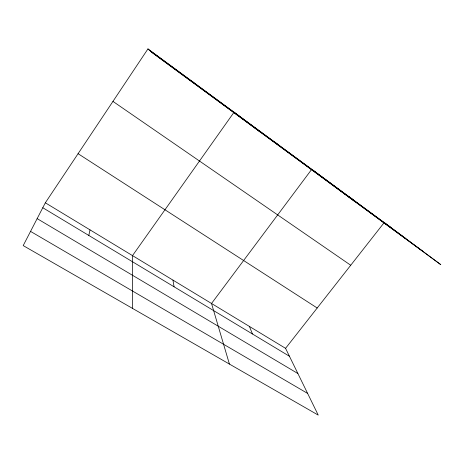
<?xml version="1.0" encoding="UTF-8"?>
<svg xmlns="http://www.w3.org/2000/svg" width="464" height="464" viewBox="0 0 464 464"><rect width="100%" height="100%" fill="white"/><g stroke="black" fill="none" stroke-linecap="round" stroke-linejoin="round"><path stroke-width="0.7" d="M88.81 235.445L90.016 229.871M45.333 202.797L23.2 245.595L318.229 415.094L285.563 348.331L45.333 202.797L147.952 48.906L390.897 227.499M285.563 348.331L384.233 222.54L440.8 264.666L152.227 52.716L147.952 48.906M30.549 231.391L307.632 393.431M37.143 218.625L297.905 373.549M42.781 207.733L289.443 356.253M78.074 153.694L317.196 308.003M112.949 101.396L350.732 265.251M149.524 50.303L405.478 238.363M150.8 51.44L422.333 250.914M348.887 196.568L354.763 200.947M354.577 201.341L311.762 169.285L211.526 303.479L229.419 364.072M273.893 141.45L277.93 144.49M259.933 131.822L234.071 112.189L132.507 255.612L132.582 308.438M192.148 81.38L193.952 82.783M249.417 326.43L252.451 333.981M172.962 280.117L174.07 286.787"/></g></svg>
